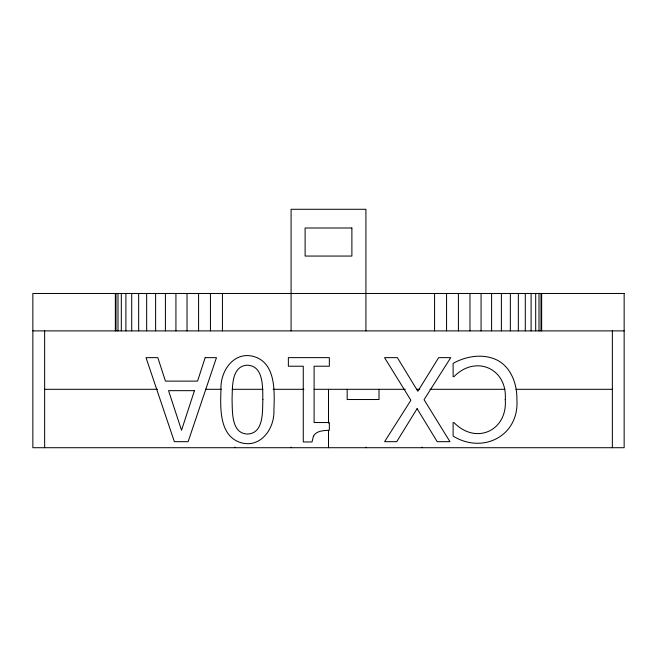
<?xml version="1.0" encoding="UTF-8"?>
<svg xmlns="http://www.w3.org/2000/svg" width="657" height="657" viewBox="0 0 657 657"><rect width="100%" height="100%" fill="white"/><g stroke="black" fill="none" stroke-linecap="round" stroke-linejoin="round"><path stroke-width="0.99" d="M32.85 330.89L624.15 330.89M44.643 389.305L157.368 389.305M205.526 389.305L220.9 389.305M232.176 389.305L262.915 389.305M273.164 389.305L303.904 389.305M314.153 389.305L405.361 389.305M416.628 389.305L419.708 389.305M429.949 389.305L504.757 389.305M516.032 389.305L612.357 389.305M612.357 330.89L612.357 447.713M541.655 293.474L541.655 330.89M540.998 293.474L540.998 330.89M539.003 293.474L539.003 330.89M535.685 293.474L535.685 330.89M531.102 293.474L531.102 330.89M525.296 293.474L525.296 330.89M518.348 293.474L518.348 330.89M510.349 293.474L510.349 330.89M501.39 293.474L501.39 330.89M491.592 293.474L491.592 330.89M481.072 293.474L481.072 330.89M469.969 293.474L469.969 330.89M458.414 293.474L458.414 330.89M446.563 293.474L446.563 330.89M434.564 293.474L434.564 330.89M422.04 447.072L422.04 447.713M379.015 389.305L379.015 399.522L347.175 399.522L347.175 389.305M365.916 330.89L365.916 209.287L291.084 209.287L291.084 330.89M365.916 447.072L365.916 447.713M328.5 389.305L328.5 423.116M328.5 430.294L328.5 447.713M291.084 447.072L291.084 447.713M234.96 447.072L234.96 447.713M222.436 293.474L222.436 330.89M210.437 293.474L210.437 330.89M198.586 293.474L198.586 330.89M187.031 293.474L187.031 330.89M175.928 293.474L175.928 330.89M165.408 293.474L165.408 330.89M155.61 293.474L155.61 330.89M146.651 293.474L146.651 330.89M138.652 293.474L138.652 330.89M131.704 293.474L131.704 330.89M125.898 293.474L125.898 330.89M121.315 293.474L121.315 330.89M117.997 293.474L117.997 330.89M116.002 293.474L116.002 330.89M115.345 293.474L115.345 330.89M44.643 330.89L44.643 447.713M220.99 389.125C220.309 407.595 218.945 436.051 240.971 442.695C260.944 448.435 274.79 428.208 273.903 410.182C274.569 391.712 276.055 363.124 253.93 356.562C233.933 350.83 220.144 371.106 220.99 389.125M262.857 399.571C262.357 411.077 264.13 433.374 247.451 434.055C230.845 433.39 232.594 411.101 232.044 399.686C232.619 388.246 230.779 365.883 247.451 365.202C264.04 365.883 262.537 388.073 262.857 399.571M505.266 399.571C507.656 430.721 475.931 445.2 454.02 422.599L453.116 422.599L453.116 436.092C482.755 454.414 519.424 436.018 516.895 399.571C517.223 383.417 510.481 365.202 494.401 358.878C480.809 353.671 465.599 356.488 453.116 363.337L453.116 376.658L453.962 376.658C475.791 354.402 507.574 368.561 505.266 399.571M313.422 436.223L312.018 441.964L303.271 441.964L303.271 366.22L288.366 366.22L288.366 357.638L329.346 357.638L329.346 366.22L314.103 366.22L314.103 422.541L329.346 422.541L329.346 430.22C323.835 430.647 316.346 430.54 313.422 436.223M205.173 357.638L197.552 381.117L165.441 381.117L157.82 357.638L146.026 357.638L174.36 441.676L188.132 441.676L216.465 357.638L205.173 357.638M194.447 390.66L181.529 430.278L168.545 390.66L194.447 390.66M417.105 408.662L396.729 441.676L384.6 441.676L410.896 400.253L384.542 357.638L397.354 357.638L417.844 391.276L438.671 357.638L450.743 357.638L424.052 399.686L449.955 441.676L437.201 441.676L417.105 408.662M351.889 227.995L305.111 227.995L305.111 256.058L351.889 256.058L351.889 227.995M624.15 293.474L32.85 293.474L32.85 447.713L624.15 447.713L624.15 293.474"/></g></svg>
